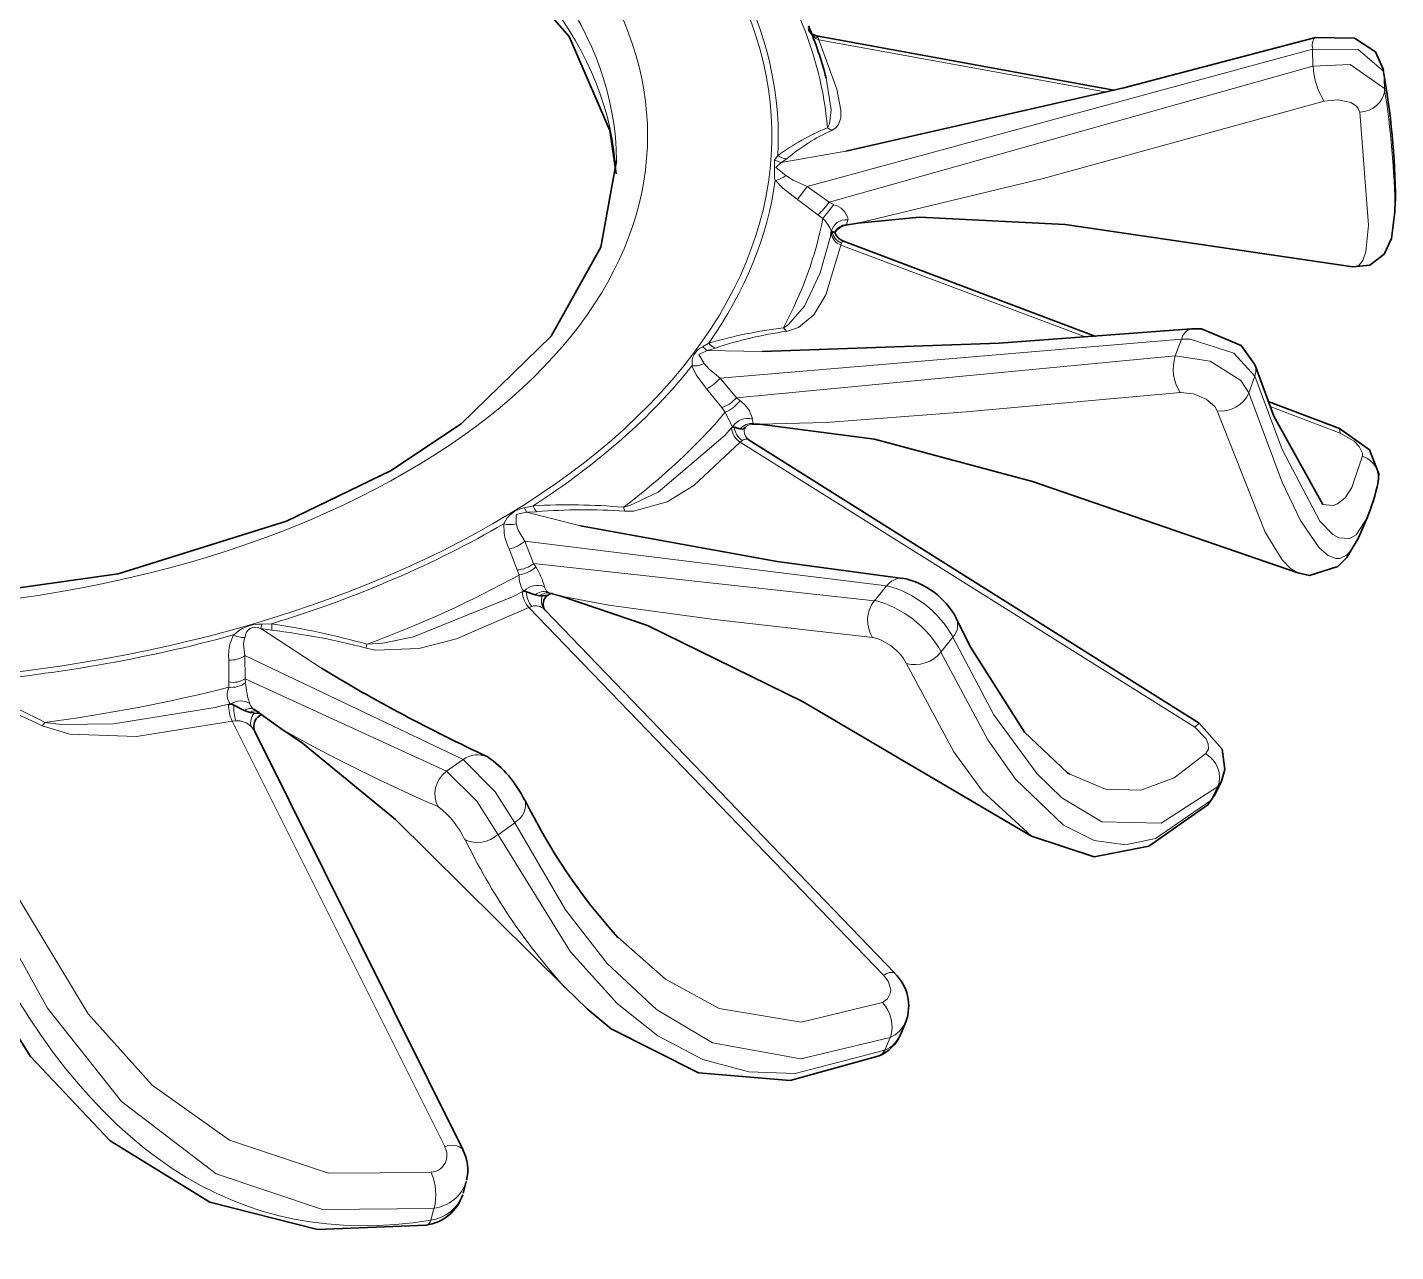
# Model space of a CAD drawing. Extents: x 145 to 857, y 42 to 790.
# Drawn here: x 746 to 748.629, y 489.017 to 491.369 of the extents above; entities that cross this region are included whole.
import ezdxf

# ---------------------------------------------------------------- set-up
doc = ezdxf.new("R2010")
doc.units = 0

msp = doc.modelspace()

# ---------------------------------------------------------------- linework, layer by layer
at = {"color": 7, "lineweight": 35, "ltscale": 0.000231813}
msp.add_line((747.5079, 491.3553), (747.5166, 491.352), dxfattribs=at)
at = {"color": 7, "lineweight": 13, "ltscale": 0.000312363}
msp.add_line((747.5096, 491.3498), (747.521, 491.3446), dxfattribs=at)
at = {"color": 7, "lineweight": 13, "ltscale": 0.000118413}
msp.add_line((747.5194, 491.3482), (747.5166, 491.352), dxfattribs=at)
at = {"color": 7, "lineweight": 35, "ltscale": 0.014518}
msp.add_line((748.0879, 491.2478), (747.5166, 491.352), dxfattribs=at)
at = {"color": 7, "lineweight": 13, "ltscale": 9.90794e-05}
msp.add_line((747.521, 491.3446), (747.5194, 491.3482), dxfattribs=at)
at = {"color": 7, "lineweight": 13, "ltscale": 0.014056}
msp.add_line((748.0742, 491.2443), (747.521, 491.3446), dxfattribs=at)
at = {"color": 7, "lineweight": 13, "ltscale": 0.025155}
msp.add_line((748.4693, 491.3268), (747.4983, 491.063), dxfattribs=at)
at = {"color": 7, "lineweight": 13, "ltscale": 0.000825818}
msp.add_line((748.4693, 491.3268), (748.4702, 491.2938), dxfattribs=at)
at = {"color": 7, "lineweight": 13, "ltscale": 0.024136}
msp.add_line((747.5408, 491.0326), (748.4702, 491.2938), dxfattribs=at)
at = {"color": 7, "lineweight": 13, "ltscale": 0.000826453}
msp.add_line((748.6062, 491.2839), (748.6078, 491.2509), dxfattribs=at)
at = {"color": 7, "lineweight": 13, "ltscale": 0.00025292}
msp.add_line((747.5374, 491.1758), (747.546, 491.1706), dxfattribs=at)
at = {"color": 7, "lineweight": 13, "ltscale": 0.000273261}
msp.add_line((747.4419, 491.1223), (747.4356, 491.1134), dxfattribs=at)
at = {"color": 7, "lineweight": 13, "ltscale": 0.000346519}
msp.add_line((747.4356, 491.1134), (747.4487, 491.1088), dxfattribs=at)
at = {"color": 7, "lineweight": 13, "ltscale": 0.003153}
msp.add_line((747.5728, 491.1309), (747.4487, 491.1088), dxfattribs=at)
at = {"color": 7, "lineweight": 13, "ltscale": 0.000316587}
msp.add_line((747.4591, 491.1159), (747.4487, 491.1088), dxfattribs=at)
at = {"color": 7, "lineweight": 13, "ltscale": 0.000411555}
msp.add_line((747.4573, 491.084), (747.4713, 491.0753), dxfattribs=at)
at = {"color": 7, "lineweight": 13, "ltscale": 0.000518121}
msp.add_line((747.4372, 491.0748), (747.4514, 491.0598), dxfattribs=at)
at = {"color": 7, "lineweight": 13, "ltscale": 0.000893914}
msp.add_line((747.4796, 491.0377), (747.4514, 491.0598), dxfattribs=at)
at = {"color": 7, "lineweight": 13, "ltscale": 0.000742921}
msp.add_line((747.4983, 491.063), (747.4713, 491.0753), dxfattribs=at)
at = {"color": 7, "lineweight": 13, "ltscale": 0.000787676}
msp.add_line((747.4796, 491.0377), (747.4983, 491.063), dxfattribs=at)
at = {"color": 7, "lineweight": 13, "ltscale": 0.001306}
msp.add_line((747.5408, 491.0326), (747.4983, 491.063), dxfattribs=at)
at = {"color": 7, "lineweight": 13, "ltscale": 0.001223}
msp.add_line((747.519, 491.0088), (747.4796, 491.0377), dxfattribs=at)
at = {"color": 7, "lineweight": 13, "ltscale": 0.000857791}
msp.add_line((747.5283, 491.0017), (747.5496, 491.0287), dxfattribs=at)
at = {"color": 7, "lineweight": 13, "ltscale": 0.000240761}
msp.add_line((747.5496, 491.0287), (747.5408, 491.0326), dxfattribs=at)
at = {"color": 7, "lineweight": 35, "ltscale": 0.000511616}
msp.add_line((748.6274, 491.0145), (748.6283, 491.0349), dxfattribs=at)
at = {"color": 7, "lineweight": 13, "ltscale": 0.000292053}
msp.add_line((747.5283, 491.0017), (747.519, 491.0088), dxfattribs=at)
at = {"color": 7, "lineweight": 35, "ltscale": 2.63408e-05}
msp.add_line((747.5463, 490.9765), (747.5452, 490.9767), dxfattribs=at)
at = {"color": 7, "lineweight": 35, "ltscale": 0.000121276}
msp.add_line((747.5463, 490.9765), (747.5508, 490.9747), dxfattribs=at)
at = {"color": 7, "lineweight": 13, "ltscale": 7.24913e-05}
msp.add_line((747.5714, 490.9886), (747.5739, 490.9901), dxfattribs=at)
at = {"color": 7, "lineweight": 35, "ltscale": 0.000596424}
msp.add_line((747.5956, 490.9928), (747.5721, 490.9886), dxfattribs=at)
at = {"color": 7, "lineweight": 13, "ltscale": 0.000236492}
msp.add_line((747.5739, 490.9901), (747.5763, 490.9992), dxfattribs=at)
at = {"color": 7, "lineweight": 13, "ltscale": 9.63149e-05}
msp.add_line((747.5634, 490.9505), (747.5645, 490.9542), dxfattribs=at)
at = {"color": 7, "lineweight": 13, "ltscale": 0.012572}
msp.add_line((748.0342, 490.7737), (747.5634, 490.9505), dxfattribs=at)
at = {"color": 7, "lineweight": 35, "ltscale": 0.012947}
msp.add_line((748.053, 490.7751), (747.5684, 490.9579), dxfattribs=at)
at = {"color": 7, "lineweight": 13, "ltscale": 0.000221631}
msp.add_line((747.4528, 490.7914), (747.4587, 490.7847), dxfattribs=at)
at = {"color": 7, "lineweight": 13, "ltscale": 0.022239}
msp.add_line((748.2175, 490.7697), (747.3311, 490.6949), dxfattribs=at)
at = {"color": 7, "lineweight": 13, "ltscale": 0.00085152}
msp.add_line((748.2175, 490.7697), (748.2056, 490.7378), dxfattribs=at)
at = {"color": 7, "lineweight": 13, "ltscale": 0.000351473}
msp.add_line((747.3096, 490.7622), (747.2974, 490.7551), dxfattribs=at)
at = {"color": 7, "lineweight": 13, "ltscale": 0.000281243}
msp.add_line((747.2974, 490.7551), (747.3063, 490.7483), dxfattribs=at)
at = {"color": 7, "lineweight": 13, "ltscale": 0.000418153}
msp.add_line((747.3224, 490.7527), (747.3063, 490.7483), dxfattribs=at)
at = {"color": 7, "lineweight": 13, "ltscale": 0.002645}
msp.add_line((747.4121, 490.7461), (747.3063, 490.7483), dxfattribs=at)
at = {"color": 7, "lineweight": 13, "ltscale": 0.000477922}
msp.add_line((747.277, 490.7185), (747.285, 490.7011), dxfattribs=at)
at = {"color": 7, "lineweight": 13, "ltscale": 0.000365187}
msp.add_line((747.3005, 490.7233), (747.31, 490.7122), dxfattribs=at)
at = {"color": 7, "lineweight": 13, "ltscale": 0.000681578}
msp.add_line((747.3311, 490.6949), (747.31, 490.7122), dxfattribs=at)
at = {"color": 7, "lineweight": 13, "ltscale": 0.021166}
msp.add_line((747.3628, 490.657), (748.2056, 490.7378), dxfattribs=at)
at = {"color": 7, "lineweight": 13, "ltscale": 0.00083863}
msp.add_line((747.3051, 490.6742), (747.285, 490.7011), dxfattribs=at)
at = {"color": 7, "lineweight": 13, "ltscale": 0.001236}
msp.add_line((747.3628, 490.657), (747.3311, 490.6949), dxfattribs=at)
at = {"color": 7, "lineweight": 13, "ltscale": 0.000849876}
msp.add_line((748.3582, 490.6985), (748.3469, 490.6664), dxfattribs=at)
at = {"color": 7, "lineweight": 13, "ltscale": 0.001158}
msp.add_line((747.3343, 490.6382), (747.3051, 490.6742), dxfattribs=at)
at = {"color": 7, "lineweight": 13, "ltscale": 0.000276908}
msp.add_line((747.3412, 490.6296), (747.3343, 490.6382), dxfattribs=at)
at = {"color": 7, "lineweight": 13, "ltscale": 0.000219239}
msp.add_line((747.3696, 490.6515), (747.3628, 490.657), dxfattribs=at)
at = {"color": 7, "lineweight": 35, "ltscale": 0.003665}
msp.add_line((748.5213, 490.5981), (748.3842, 490.6499), dxfattribs=at)
at = {"color": 7, "lineweight": 13, "ltscale": 0.003595}
msp.add_line((748.5223, 490.5894), (748.3878, 490.6403), dxfattribs=at)
at = {"color": 7, "lineweight": 13, "ltscale": 0.000794349}
msp.add_line((747.3551, 490.601), (747.3412, 490.6296), dxfattribs=at)
at = {"color": 7, "lineweight": 13, "ltscale": 0.00023254}
msp.add_line((747.3948, 490.6078), (747.3928, 490.6169), dxfattribs=at)
at = {"color": 7, "lineweight": 13, "ltscale": 4.9679e-05}
msp.add_line((747.3962, 490.6064), (747.3948, 490.6078), dxfattribs=at)
at = {"color": 7, "lineweight": 13, "ltscale": 0.000123172}
msp.add_line((747.3439, 490.589), (747.3406, 490.5853), dxfattribs=at)
at = {"color": 7, "lineweight": 13, "ltscale": 0.000344798}
msp.add_line((747.3531, 490.5993), (747.344, 490.589), dxfattribs=at)
at = {"color": 7, "lineweight": 13, "ltscale": 7.23627e-05}
msp.add_line((747.3531, 490.5993), (747.3551, 490.6014), dxfattribs=at)
at = {"color": 7, "lineweight": 35, "ltscale": 8.07996e-05}
msp.add_line((747.3585, 490.6008), (747.3553, 490.6014), dxfattribs=at)
at = {"color": 7, "lineweight": 35, "ltscale": 0.000291795}
msp.add_line((747.3585, 490.6008), (747.3696, 490.5974), dxfattribs=at)
at = {"color": 7, "lineweight": 35, "ltscale": 0.000125515}
msp.add_line((747.3696, 490.5974), (747.3746, 490.597), dxfattribs=at)
at = {"color": 7, "lineweight": 35, "ltscale": 6.44176e-05}
msp.add_line((747.3771, 490.5978), (747.3746, 490.597), dxfattribs=at)
at = {"color": 7, "lineweight": 35, "ltscale": 9.4012e-05}
msp.add_line((747.3773, 490.5979), (747.3803, 490.6001), dxfattribs=at)
at = {"color": 7, "lineweight": 35, "ltscale": 6.87323e-05}
msp.add_line((747.3961, 490.6064), (747.3934, 490.6063), dxfattribs=at)
at = {"color": 7, "lineweight": 35, "ltscale": 0.000259471}
msp.add_line((747.3962, 490.6064), (747.4066, 490.6062), dxfattribs=at)
at = {"color": 7, "lineweight": 13, "ltscale": 0.000218222}
msp.add_line((748.5223, 490.5894), (748.5213, 490.5981), dxfattribs=at)
at = {"color": 7, "lineweight": 13, "ltscale": 0.000120002}
msp.add_line((747.3699, 490.5719), (747.3735, 490.5751), dxfattribs=at)
at = {"color": 7, "lineweight": 13, "ltscale": 0.025763}
msp.add_line((748.2429, 490.0243), (747.3699, 490.5719), dxfattribs=at)
at = {"color": 7, "lineweight": 35, "ltscale": 0.000140026}
msp.add_line((747.3869, 490.5759), (747.3827, 490.5796), dxfattribs=at)
at = {"color": 7, "lineweight": 35, "ltscale": 0.02554}
msp.add_line((748.2518, 490.0322), (747.3869, 490.5759), dxfattribs=at)
at = {"color": 7, "lineweight": 13, "ltscale": 0.000426332}
msp.add_line((746.9719, 490.4499), (746.9554, 490.4457), dxfattribs=at)
at = {"color": 7, "lineweight": 13, "ltscale": 0.000222637}
msp.add_line((746.9554, 490.4457), (746.959, 490.4376), dxfattribs=at)
at = {"color": 7, "lineweight": 13, "ltscale": 0.000496307}
msp.add_line((746.9789, 490.4384), (746.959, 490.4376), dxfattribs=at)
at = {"color": 7, "lineweight": 13, "ltscale": 0.002681}
msp.add_line((747.063, 490.4114), (746.959, 490.4376), dxfattribs=at)
at = {"color": 7, "lineweight": 13, "ltscale": 0.000196436}
msp.add_line((747.1456, 490.4468), (747.1479, 490.4393), dxfattribs=at)
at = {"color": 7, "lineweight": 35, "ltscale": 0.001035}
msp.add_line((748.5574, 490.3884), (748.574, 490.4264), dxfattribs=at)
at = {"color": 7, "lineweight": 13, "ltscale": 0.000455843}
msp.add_line((746.9155, 490.4153), (746.9162, 490.397), dxfattribs=at)
at = {"color": 7, "lineweight": 13, "ltscale": 0.000327165}
msp.add_line((746.9394, 490.4152), (746.9434, 490.4028), dxfattribs=at)
at = {"color": 7, "lineweight": 13, "ltscale": 0.000605289}
msp.add_line((746.956, 490.3821), (746.9434, 490.4028), dxfattribs=at)
at = {"color": 7, "lineweight": 13, "ltscale": 0.017505}
msp.add_line((747.6509, 490.2958), (746.956, 490.3821), dxfattribs=at)
at = {"color": 7, "lineweight": 13, "ltscale": 0.001154}
msp.add_line((746.973, 490.3392), (746.956, 490.3821), dxfattribs=at)
at = {"color": 7, "lineweight": 13, "ltscale": 0.001085}
msp.add_line((746.9413, 490.3266), (746.9257, 490.3671), dxfattribs=at)
at = {"color": 7, "lineweight": 13, "ltscale": 0.000258969}
msp.add_line((746.9449, 490.3168), (746.9413, 490.3266), dxfattribs=at)
at = {"color": 7, "lineweight": 13, "ltscale": 0.01646}
msp.add_line((746.973, 490.3392), (747.6275, 490.2675), dxfattribs=at)
at = {"color": 7, "lineweight": 13, "ltscale": 0.000194579}
msp.add_line((746.9771, 490.3326), (746.973, 490.3392), dxfattribs=at)
at = {"color": 7, "lineweight": 13, "ltscale": 0.000918048}
msp.add_line((747.6509, 490.2958), (747.6275, 490.2675), dxfattribs=at)
at = {"color": 7, "lineweight": 13, "ltscale": 0.000151164}
msp.add_line((746.9362, 490.2768), (746.9308, 490.274), dxfattribs=at)
at = {"color": 7, "lineweight": 13, "ltscale": 0.000421145}
msp.add_line((746.951, 490.2847), (746.9362, 490.2768), dxfattribs=at)
at = {"color": 7, "lineweight": 35, "ltscale": 0.000128482}
msp.add_line((746.9594, 490.2848), (746.9545, 490.2862), dxfattribs=at)
at = {"color": 7, "lineweight": 35, "ltscale": 0.000440406}
msp.add_line((746.9594, 490.2848), (746.9759, 490.2786), dxfattribs=at)
at = {"color": 7, "lineweight": 35, "ltscale": 0.000221301}
msp.add_line((746.9759, 490.2786), (746.9846, 490.2768), dxfattribs=at)
at = {"color": 7, "lineweight": 35, "ltscale": 0.000126669}
msp.add_line((746.9896, 490.2769), (746.9846, 490.2768), dxfattribs=at)
at = {"color": 7, "lineweight": 35, "ltscale": 0.000280215}
msp.add_line((746.99, 490.2769), (747.0011, 490.2784), dxfattribs=at)
at = {"color": 7, "lineweight": 13, "ltscale": 0.000139409}
msp.add_line((747.0052, 490.2819), (747, 490.284), dxfattribs=at)
at = {"color": 7, "lineweight": 35, "ltscale": 9.78706e-05}
msp.add_line((747.0037, 490.2798), (747.0004, 490.2778), dxfattribs=at)
at = {"color": 7, "lineweight": 35, "ltscale": 2.79802e-05}
msp.add_line((747.0025, 490.2824), (747.0036, 490.2822), dxfattribs=at)
at = {"color": 7, "lineweight": 35, "ltscale": 0.000573832}
msp.add_line((747.0258, 490.2764), (747.0036, 490.2822), dxfattribs=at)
at = {"color": 7, "lineweight": 35, "ltscale": 0.000154144}
msp.add_line((747.0037, 490.2798), (747.0095, 490.2821), dxfattribs=at)
at = {"color": 7, "lineweight": 13, "ltscale": 0.000152445}
msp.add_line((746.9637, 490.2543), (746.9694, 490.2565), dxfattribs=at)
at = {"color": 7, "lineweight": 13, "ltscale": 0.024534}
msp.add_line((747.6454, 489.5484), (746.9637, 490.2543), dxfattribs=at)
at = {"color": 7, "lineweight": 35, "ltscale": 0.024218}
msp.add_line((747.6669, 489.5519), (746.9948, 490.2496), dxfattribs=at)
at = {"color": 7, "lineweight": 13, "ltscale": 0.000213166}
msp.add_line((746.4507, 490.2226), (746.4486, 490.2143), dxfattribs=at)
at = {"color": 7, "lineweight": 13, "ltscale": 0.00349}
msp.add_line((746.5656, 490.1382), (746.4486, 490.2143), dxfattribs=at)
at = {"color": 7, "lineweight": 13, "ltscale": 0.000537716}
msp.add_line((746.4698, 490.2109), (746.4486, 490.2143), dxfattribs=at)
at = {"color": 7, "lineweight": 13, "ltscale": 0.000474747}
msp.add_line((746.4697, 490.2231), (746.4507, 490.2226), dxfattribs=at)
at = {"color": 7, "lineweight": 13, "ltscale": 0.00030521}
msp.add_line((746.4697, 490.2231), (746.4698, 490.2109), dxfattribs=at)
at = {"color": 7, "lineweight": 13, "ltscale": 0.000471301}
msp.add_line((746.3961, 490.2017), (746.3894, 490.1841), dxfattribs=at)
at = {"color": 7, "lineweight": 13, "ltscale": 0.000319845}
msp.add_line((746.4176, 490.197), (746.4156, 490.1844), dxfattribs=at)
at = {"color": 7, "lineweight": 13, "ltscale": 0.000915081}
msp.add_line((747.7784, 490.1973), (747.7555, 490.1688), dxfattribs=at)
at = {"color": 7, "lineweight": 13, "ltscale": 0.000559105}
msp.add_line((746.4182, 490.1622), (746.4156, 490.1844), dxfattribs=at)
at = {"color": 7, "lineweight": 13, "ltscale": 0.011617}
msp.add_line((746.8377, 489.9625), (746.4182, 490.1622), dxfattribs=at)
at = {"color": 7, "lineweight": 13, "ltscale": 0.001117}
msp.add_line((746.4185, 490.1175), (746.4182, 490.1622), dxfattribs=at)
at = {"color": 7, "lineweight": 13, "ltscale": 0.000193469}
msp.add_line((746.6528, 490.1837), (746.6514, 490.1761), dxfattribs=at)
at = {"color": 7, "lineweight": 13, "ltscale": 0.001052}
msp.add_line((746.3874, 490.1113), (746.3873, 490.1534), dxfattribs=at)
at = {"color": 7, "lineweight": 13, "ltscale": 0.000252574}
msp.add_line((746.3872, 490.1012), (746.3874, 490.1113), dxfattribs=at)
at = {"color": 7, "lineweight": 13, "ltscale": 0.010652}
msp.add_line((746.4185, 490.1175), (746.8057, 489.9398), dxfattribs=at)
at = {"color": 7, "lineweight": 13, "ltscale": 0.000179801}
msp.add_line((746.4193, 490.1104), (746.4185, 490.1175), dxfattribs=at)
at = {"color": 7, "lineweight": 13, "ltscale": 0.000172298}
msp.add_line((746.368, 490.064), (746.3613, 490.0624), dxfattribs=at)
at = {"color": 7, "lineweight": 13, "ltscale": 0.00048133}
msp.add_line((746.3868, 490.0685), (746.368, 490.064), dxfattribs=at)
at = {"color": 7, "lineweight": 35, "ltscale": 0.000163798}
msp.add_line((746.3972, 490.0667), (746.3912, 490.0692), dxfattribs=at)
at = {"color": 7, "lineweight": 35, "ltscale": 0.000554787}
msp.add_line((746.3972, 490.0667), (746.4171, 490.0567), dxfattribs=at)
at = {"color": 7, "lineweight": 35, "ltscale": 0.000297718}
msp.add_line((746.4171, 490.0567), (746.4283, 490.0529), dxfattribs=at)
at = {"color": 7, "lineweight": 35, "ltscale": 0.001586}
msp.add_line((746.4871, 490.0222), (746.4354, 490.059), dxfattribs=at)
at = {"color": 7, "lineweight": 13, "ltscale": 0.000214846}
msp.add_line((746.0339, 490.0338), (746.0288, 490.0269), dxfattribs=at)
at = {"color": 7, "lineweight": 13, "ltscale": 0.000178476}
msp.add_line((746.3939, 490.0361), (746.4009, 490.037), dxfattribs=at)
at = {"color": 7, "lineweight": 13, "ltscale": 0.022829}
msp.add_line((746.8021, 489.2192), (746.3939, 490.0361), dxfattribs=at)
at = {"color": 7, "lineweight": 35, "ltscale": 0.000177855}
msp.add_line((746.4354, 490.0518), (746.4283, 490.0529), dxfattribs=at)
at = {"color": 7, "lineweight": 35, "ltscale": 0.000252808}
msp.add_line((746.4359, 490.0517), (746.446, 490.0508), dxfattribs=at)
at = {"color": 7, "lineweight": 13, "ltscale": 0.00029728}
msp.add_line((748.2429, 490.0243), (748.2518, 490.0322), dxfattribs=at)
at = {"color": 7, "lineweight": 13, "ltscale": 0.00026739}
msp.add_line((746.4301, 490.0257), (746.4367, 490.0173), dxfattribs=at)
at = {"color": 7, "lineweight": 35, "ltscale": 0.022478}
msp.add_line((746.8373, 489.2123), (746.4367, 490.0173), dxfattribs=at)
at = {"color": 7, "lineweight": 13, "ltscale": 0.000980118}
msp.add_line((746.8377, 489.9625), (746.8057, 489.9398), dxfattribs=at)
at = {"color": 7, "lineweight": 35, "ltscale": 0.000137159}
msp.add_line((748.0032, 489.9342), (747.9985, 489.9371), dxfattribs=at)
at = {"color": 7, "lineweight": 13, "ltscale": 0.000743841}
msp.add_line((748.2737, 489.8835), (748.2867, 489.9102), dxfattribs=at)
at = {"color": 7, "lineweight": 35, "ltscale": 0.000741773}
msp.add_line((748.2814, 489.8944), (748.2945, 489.921), dxfattribs=at)
at = {"color": 7, "lineweight": 13, "ltscale": 0.000332411}
msp.add_line((748.2867, 489.9102), (748.2945, 489.921), dxfattribs=at)
at = {"color": 7, "lineweight": 35, "ltscale": 0.000577817}
msp.add_line((748.2814, 489.8944), (748.2679, 489.8756), dxfattribs=at)
at = {"color": 7, "lineweight": 13, "ltscale": 0.000243841}
msp.add_line((748.2737, 489.8835), (748.2679, 489.8756), dxfattribs=at)
at = {"color": 7, "lineweight": 13, "ltscale": 0.000334014}
msp.add_line((748.2814, 489.8944), (748.2737, 489.8835), dxfattribs=at)
at = {"color": 7, "lineweight": 13, "ltscale": 0.00097713}
msp.add_line((746.9366, 489.8409), (746.905, 489.8179), dxfattribs=at)
at = {"color": 7, "lineweight": 35, "ltscale": 0.001472}
msp.add_line((747.0335, 489.5247), (747.0758, 489.4837), dxfattribs=at)
at = {"color": 7, "lineweight": 35, "ltscale": 0.000665997}
msp.add_line((747.6775, 489.434), (747.6879, 489.4586), dxfattribs=at)
at = {"color": 7, "lineweight": 13, "ltscale": 0.000658954}
msp.add_line((747.6477, 489.4043), (747.6577, 489.4286), dxfattribs=at)
at = {"color": 7, "lineweight": 35, "ltscale": 0.000591522}
msp.add_line((746.8374, 489.1295), (746.8436, 489.1523), dxfattribs=at)
at = {"color": 7, "lineweight": 13, "ltscale": 0.000587688}
msp.add_line((746.7756, 489.0775), (746.7813, 489.1003), dxfattribs=at)
at = {"color": 7, "lineweight": 35}
for points in [[(744.5162, 491.6583), (744.8038, 491.7886), (745.1395, 491.8766), (745.5561, 491.9178), (745.9766, 491.8924), (746.3683, 491.8027), (746.6633, 491.6775), (746.8952, 491.5177), (747.0411, 491.351), (747.1195, 491.1707), (747.1313, 491.0875)], [(747.5728, 491.1309), (748.1065, 491.2526), (748.4751, 491.3493)], [(748.4751, 491.3493), (748.5501, 491.3476), (748.5903, 491.3214), (748.6059, 491.2872)], [(744.0819, 491.1121), (744.1115, 490.9463), (744.2075, 490.7753), (744.3803, 490.6069), (744.6321, 490.4566), (744.9421, 490.3436), (745.3436, 490.27), (745.7654, 490.2617), (746.175, 490.3193), (746.4983, 490.4201), (746.6977, 490.517)], [(747.1319, 491.1121), (747.1023, 490.9463), (747.0064, 490.7753), (746.8335, 490.6069), (746.6977, 490.517)], [(748.547, 490.9084), (747.9938, 490.9897), (747.7145, 491.0041), (747.5956, 490.9928)], [(748.6274, 491.0145), (748.6209, 490.9631), (748.6068, 490.9327), (748.5796, 490.9117), (748.547, 490.9084)], [(747.4121, 490.7461), (747.8676, 490.7618), (748.2368, 490.7894)], [(748.3581, 490.722), (748.3325, 490.7577), (748.2559, 490.7894), (748.2368, 490.7894)], [(748.4892, 490.4524), (748.3951, 490.6218), (748.3585, 490.7208)], [(748.441, 490.321), (747.9312, 490.4961), (747.6277, 490.5775), (747.4066, 490.6062)], [(748.5213, 490.5981), (748.579, 490.5569), (748.5969, 490.5111), (748.5953, 490.4951)], [(747.063, 490.4114), (747.4408, 490.343), (747.6823, 490.3104)], [(748.5574, 490.3884), (748.5352, 490.3503), (748.5179, 490.3331), (748.4638, 490.316), (748.441, 490.321)], [(747.9296, 489.8151), (747.4894, 490.074), (747.1914, 490.2199), (747.0258, 490.2764)], [(747.9985, 489.9371), (747.9158, 490.0151), (747.8116, 490.1798), (747.7849, 490.234)], [(748.2518, 490.0322), (748.2955, 489.9824), (748.3011, 489.9431), (748.2945, 489.921)], [(747.0335, 489.5247), (746.7075, 489.8472), (746.5288, 489.9939), (746.4871, 490.0222)], [(748.2679, 489.8756), (748.1547, 489.7958), (748.0496, 489.7758), (747.9296, 489.8151)], [(746.7666, 489.0681), (746.5576, 489.0599), (746.3508, 489.1121), (746.1596, 489.2302), (746.0061, 489.3919), (745.8668, 489.6135), (745.8438, 489.659)], [(747.6369, 489.3935), (747.4658, 489.3459), (747.2894, 489.3604), (747.1221, 489.4454), (747.0758, 489.4837)]]:
    msp.add_lwpolyline(points, dxfattribs=at)
at = {"color": 7, "lineweight": 13}
for points in [[(747.521, 491.3446), (747.5557, 491.2501), (747.5634, 491.2095), (747.5629, 491.1946), (747.5586, 491.1818), (747.5543, 491.1762), (747.546, 491.1706)], [(748.6062, 491.2839), (748.5571, 491.3263), (748.4693, 491.3268)], [(748.4702, 491.2938), (748.5418, 491.2973), (748.6078, 491.2509)], [(747.5349, 491.2711), (747.5447, 491.2101), (747.5414, 491.1836), (747.5374, 491.1758)], [(747.5956, 490.9928), (747.9518, 491.0783), (748.4917, 491.2267)], [(748.4917, 491.2267), (748.5183, 491.2296), (748.543, 491.2241), (748.5535, 491.2172), (748.5573, 491.2128), (748.5601, 491.2054)], [(748.5601, 491.2054), (748.5767, 490.9885), (748.5715, 490.9377), (748.5657, 490.9208), (748.5585, 490.9113), (748.547, 490.9084)], [(747.4356, 491.1134), (747.4355, 491.0786), (747.4372, 491.0748)], [(747.4487, 491.1088), (747.4381, 491.0997), (747.4573, 491.084)], [(747.5437, 490.9697), (747.5236, 490.8972), (747.4933, 490.8334), (747.4617, 490.797), (747.4528, 490.7914)], [(747.5634, 490.9505), (747.5345, 490.8552), (747.5113, 490.8166), (747.4818, 490.7921), (747.4587, 490.7847)], [(748.3582, 490.6985), (748.318, 490.7427), (748.2344, 490.7698), (748.2175, 490.7697)], [(747.3063, 490.7483), (747.2906, 490.7401), (747.3005, 490.7233)], [(748.2056, 490.7378), (748.2728, 490.7274), (748.3318, 490.6903), (748.3469, 490.6664)], [(748.574, 490.4264), (748.553, 490.3942), (748.5406, 490.3868), (748.52, 490.3879), (748.5081, 490.3948), (748.4834, 490.4202), (748.4107, 490.558), (748.3582, 490.6985)], [(747.4066, 490.6062), (747.535, 490.6094), (747.8037, 490.6299), (748.2154, 490.6675)], [(748.2154, 490.6675), (748.2408, 490.665), (748.2652, 490.6547), (748.2814, 490.6404), (748.286, 490.632)], [(748.3469, 490.6664), (748.411, 490.4954), (748.4465, 490.4216), (748.4821, 490.3689), (748.4992, 490.354), (748.5143, 490.3483), (748.5215, 490.3484), (748.5348, 490.3547), (748.543, 490.363), (748.5574, 490.3884)], [(748.286, 490.632), (748.3784, 490.3988), (748.4113, 490.3458), (748.4273, 490.3292), (748.441, 490.321)], [(747.3406, 490.5853), (747.212, 490.4757), (747.158, 490.45), (747.1456, 490.4468)], [(748.5653, 490.5454), (748.5654, 490.5511), (748.5591, 490.5639), (748.5491, 490.574), (748.5223, 490.5894)], [(747.3699, 490.5719), (747.2805, 490.4885), (747.2296, 490.4576), (747.1645, 490.4393), (747.1479, 490.4393)], [(748.5653, 490.5454), (748.5449, 490.485), (748.532, 490.4653), (748.517, 490.4533), (748.5087, 490.4505), (748.489, 490.4525)], [(746.959, 490.4376), (746.9393, 490.4331), (746.9394, 490.4152)], [(746.9307, 490.274), (746.7419, 490.198), (746.6833, 490.1858), (746.6528, 490.1837)], [(747.0258, 490.2764), (747.1172, 490.2586), (747.315, 490.2323), (747.6245, 490.1966)], [(746.9637, 490.2543), (746.8248, 490.1941), (746.7521, 490.1758), (746.6695, 490.1726), (746.6514, 490.1761)], [(748.2867, 489.9102), (748.1783, 489.8405), (748.0643, 489.843), (747.9874, 489.8888), (747.94, 489.9348), (747.8573, 490.0483), (747.7784, 490.1973)], [(747.7555, 490.1688), (747.8454, 490.0005), (747.8989, 489.9248), (747.9912, 489.8361), (748.0499, 489.8069), (748.11, 489.7986), (748.1675, 489.8108), (748.2737, 489.8835)], [(747.6887, 490.1474), (747.7802, 489.9775), (747.835, 489.9016), (747.9296, 489.8151)], [(746.3612, 490.0624), (746.166, 490.031), (746.0661, 490.0295), (746.0339, 490.0338)], [(746.3939, 490.0361), (746.2097, 490.0065), (746.0822, 490.011), (746.0288, 490.0269)], [(748.2646, 489.9737), (748.2693, 489.9821), (748.2691, 489.9925), (748.2651, 490.0021), (748.2429, 490.0243)], [(746.9366, 489.8409), (746.8989, 489.9006), (746.8377, 489.9625)], [(748.2646, 489.9737), (748.2037, 489.9274), (748.1395, 489.9036), (748.0717, 489.9054), (748.0032, 489.9342)], [(746.8057, 489.9398), (746.8637, 489.8824), (746.905, 489.8179)], [(747.6577, 489.4286), (747.4862, 489.3875), (747.3167, 489.4184), (747.2088, 489.4821), (747.1143, 489.5709), (747.0343, 489.674), (746.9366, 489.8409)], [(746.905, 489.8179), (747.0438, 489.5933), (747.1332, 489.4941), (747.2118, 489.4317), (747.2979, 489.3865), (747.3863, 489.3627), (747.4755, 489.3595), (747.6477, 489.4043)], [(746.7764, 489.1695), (746.579, 489.168), (746.3884, 489.2316), (746.2403, 489.3372), (746.1171, 489.4742), (745.9708, 489.7176)], [(746.7813, 489.1003), (746.5676, 489.0983), (746.3632, 489.1669), (746.1811, 489.3059), (746.0391, 489.4849), (745.9345, 489.6722)], [(747.6433, 489.4958), (747.4869, 489.4582), (747.3294, 489.4843), (747.2266, 489.5407), (747.1349, 489.6212)], [(747.6433, 489.4958), (747.653, 489.5027), (747.6582, 489.5128), (747.6589, 489.5206), (747.654, 489.5369), (747.6454, 489.5484)]]:
    msp.add_lwpolyline(points, dxfattribs=at)
at = {"color": 7, "lineweight": 35}
for centre, radius, start, end in [((746.8159, 491.0842), 0.7429, 14.5745, 22.7336), ((747.026, 491.011), 1.6032, 0.8784, 9.9169), ((747.5773, 490.9589), 0.0302, 99.9405, 148.7778), ((747.5789, 490.9852), 0.0293, 200.7429, 249.1676), ((748.2168, 490.5746), 0.3868, 337.4553, 348.1265), ((747.6509, 490.162), 0.1522, 28.263, 78.0669), ((747.0114, 490.2609), 0.0202, 123.1064, 214.2148), ((748.3152, 493.0392), 3.3884, 238.9056, 245.0099), ((746.4595, 490.0256), 0.0244, 108.6414, 200.0269), ((746.7651, 489.7938), 0.2108, 25.5725, 55.7259), ((747.9807, 490.3842), 1.1395, 205.9677, 222.053), ((747.607, 489.4889), 0.0866, 339.4413, 46.4922), ((747.6065, 489.4646), 0.0773, 293.1865, 336.7197), ((746.7607, 489.174), 0.0857, 346.7558, 26.9352), ((746.7548, 489.1536), 0.0862, 277.5351, 341.7871)]:
    msp.add_arc(centre, radius, start, end, dxfattribs=at)
at = {"color": 7, "lineweight": 13}
for centre, radius, start, end in [((747.5239, 491.3722), 0.0244, 193.1185, 259.493), ((748.4924, 491.3343), 0.0236, 139.0614, 197.7758), ((748.6172, 491.303), 0.1472, 183.5973, 211.3061), ((747.0392, 491.0125), 1.5898, 0.8309, 9.8269), ((748.5604, 491.2541), 0.0481, 269.6159, 356.124), ((747.0387, 490.9956), 1.5892, 0.6828, 9.2414), ((747.7183, 490.743), 0.4692, 112.6932, 126.0882), ((747.6943, 490.84), 0.3624, 114.154, 130.4433), ((747.4602, 491.1451), 0.0292, 231.1218, 267.7861), ((747.4281, 491.1204), 0.0466, 281.2634, 308.7379), ((747.4449, 491.0976), 0.1157, 309.8096, 325.8713), ((747.5416, 490.9925), 0.0362, 10.9189, 77.6433), ((747.4731, 490.9462), 0.0783, 22.714, 45.1779), ((747.5736, 490.9695), 0.0296, 84.8008, 166.4228), ((747.5752, 490.9817), 0.0295, 190.2064, 248.7457), ((747.5773, 490.9598), 0.0305, 96.4391, 150.6168), ((747.572, 490.977), 0.0276, 185.5306, 251.9432), ((747.5685, 490.9543), 0.00378, 91.4106, 180.6488), ((747.5571, 489.9206), 0.8771, 96.8323, 106.3915), ((747.56, 490.0525), 0.7393, 97.8795, 108.7369), ((748.2432, 490.7649), 0.0257, 104.7628, 169.4786), ((747.3104, 490.7245), 0.0331, 112.9294, 190.2144), ((747.3298, 490.7759), 0.0244, 214.1401, 252.4032), ((747.2794, 490.7661), 0.0478, 267.1637, 296.168), ((748.2844, 490.7126), 0.0827, 162.2843, 213.1672), ((748.3265, 490.7101), 0.0338, 339.8051, 20.6233), ((747.2656, 490.75), 0.0855, 297.4392, 319.9426), ((748.2939, 490.69), 0.0583, 262.2045, 336.0167), ((747.311, 490.7043), 0.0701, 289.4428, 317.5756), ((747.3075, 490.7023), 0.0803, 294.8524, 320.7029), ((747.338, 490.604), 0.0568, 13.2756, 56.3668), ((747.385, 490.5821), 0.0356, 77.3287, 145.8584), ((747.3926, 490.5776), 0.0303, 85.9951, 139.2974), ((747.3883, 490.6023), 0.0354, 184.8377, 238.6764), ((747.3932, 490.6039), 0.0349, 185.2203, 235.6429), ((747.3959, 490.5778), 0.0286, 89.3641, 138.0513), ((747.4031, 490.5956), 0.0259, 175.5567, 218.0641), ((747.3809, 490.5662), 0.0115, 38.3118, 129.7271), ((748.5519, 490.5028), 0.0441, 338.7045, 72.5067), ((747.0386, 489.1982), 1.2534, 85.1011, 93.0481), ((746.9941, 490.4551), 0.0226, 193.2464, 227.7606), ((746.9625, 490.3953), 0.0508, 97.9896, 156.9691), ((747.071, 489.3323), 1.1098, 86.0258, 94.7608), ((746.9276, 490.4598), 0.0462, 254.7815, 284.8294), ((747.0333, 490.418), 0.1189, 190.153, 205.3425), ((746.9147, 490.4275), 0.0614, 280.2777, 312.2782), ((746.9382, 490.3811), 0.0546, 273.2749, 309.7078), ((746.9371, 490.3741), 0.0577, 277.6959, 313.9181), ((746.8588, 490.258), 0.1399, 14.8649, 32.2112), ((746.9946, 490.3137), 0.0494, 176.4261, 214.5407), ((746.9804, 490.2599), 0.0368, 68.238, 135.2494), ((747.0101, 490.2968), 0.0163, 190.1357, 231.826), ((747.6797, 490.2756), 0.035, 85.9252, 145.0003), ((747.597, 490.0954), 0.2085, 29.3378, 74.9507), ((746.9992, 490.2871), 0.0483, 182.8796, 222.7094), ((747.0031, 490.2844), 0.0437, 179.4323, 219.5136), ((746.9932, 490.2589), 0.0261, 74.7862, 131.3306), ((747.0001, 490.2587), 0.0238, 77.6344, 130.7916), ((747.0128, 490.2665), 0.0249, 155.5231, 219.5894), ((747.6766, 490.2297), 0.062, 142.363, 212.444), ((747.5745, 490.0675), 0.2079, 29.2274, 75.1454), ((746.9766, 490.2333), 0.0244, 45.5928, 107.3209), ((746.4482, 490.1475), 0.075, 88.1137, 133.9107), ((746.438, 490.197), 0.0195, 58.2707, 179.936), ((746.262, 488.8016), 1.4364, 74.2092, 81.6885), ((747.7531, 490.2212), 0.0345, 316.6541, 21.9006), ((746.4154, 490.2377), 0.0408, 241.7327, 273.0733), ((746.3188, 488.921), 1.2986, 75.1594, 83.3189), ((747.5985, 490.0969), 0.1036, 29.2472, 75.3882), ((746.4895, 490.162), 0.1025, 167.5441, 184.814), ((746.3913, 490.1998), 0.0464, 265.1448, 305.5686), ((747.7056, 490.2081), 0.0634, 254.4968, 321.7442), ((745.3941, 488.8113), 1.3799, 62.3721, 70.1232), ((746.3931, 490.1436), 0.0426, 262.0295, 308.2364), ((746.3959, 490.1524), 0.0418, 258.2539, 302.8623), ((746.6082, 490.1256), 0.1892, 184.6217, 197.3997), ((745.4716, 488.9114), 1.247, 63.4588, 72.0137), ((746.4144, 490.0871), 0.0302, 152.6156, 217.5535), ((746.4691, 490.0695), 0.0824, 180.753, 203.966), ((746.4103, 490.0433), 0.0317, 55.7211, 127.2506), ((746.4625, 490.0598), 0.0656, 173.9802, 200.3166), ((746.4282, 490.0421), 0.0182, 59.817, 127.1555), ((746.4509, 490.0785), 0.025, 202.0746, 236.7183), ((746.4381, 490.0399), 0.0162, 62.6025, 126.9726), ((746.4031, 489.9991), 0.0379, 44.47, 93.2021), ((746.4592, 490.0324), 0.03, 140.3859, 193.0863), ((748.1164, 492.9299), 3.3335, 240.7369, 246.5644), ((746.8649, 489.9271), 0.0444, 65.2075, 127.5254), ((748.2378, 489.9277), 0.0527, 340.3367, 59.7783), ((746.8365, 489.8964), 0.0532, 125.4079, 209.0016), ((746.6801, 489.7317), 0.178, 25.9916, 51.6025), ((746.9189, 489.8763), 0.0387, 296.5538, 13.2176), ((746.8652, 489.8613), 0.0581, 244.2336, 312.4865), ((747.9374, 490.3412), 1.2185, 205.844, 222.0938), ((747.6601, 489.5327), 0.0209, 70.68, 132.9166), ((747.5934, 489.4489), 0.0681, 342.4919, 43.2039), ((747.6348, 489.4821), 0.0581, 293.1693, 336.043), ((747.6244, 489.4576), 0.0582, 293.6015, 336.0191), ((747.6274, 489.4137), 0.0223, 295.1606, 335.124), ((746.7737, 489.2024), 0.0328, 274.6296, 30.6821), ((746.8164, 489.1905), 0.0312, 47.0922, 116.4973), ((746.6772, 489.1266), 0.1078, 345.8137, 23.3737), ((746.7723, 489.1755), 0.0753, 276.8046, 341.9198), ((746.7657, 489.1533), 0.076, 277.4047, 339.4378), ((746.7623, 489.0808), 0.0135, 288.5101, 346.2868)]:
    msp.add_arc(centre, radius, start, end, dxfattribs=at)
for centre, major_axis, ratio, start_param, end_param in [((745.6069, 491.1611), (-1.8234, 0), 0.57735, 5.846853, 12.130038), ((745.6069, 491.1611), (-1.585, 0), 0.57735, 5.497787, 11.780972), ((745.6069, 491.1121), (-1.525, 0), 0.57735, 3.141593, 6.283184), ((745.6069, 491.0631), (-1.525, 0), 0.57735, 3.170027, 6.253241), ((745.6069, 491.1588), (-1.836, 0), 0.57735, 3.107168, 3.411336), ((745.6069, 491.122), (1.9327, 0), 0.57735, 0.048247, 0.241048), ((745.6069, 491.1588), (-1.836, 0), 0.57735, 2.758102, 3.06227), ((745.6069, 491.122), (1.9327, 0), 0.57735, 5.982366, 6.175167), ((745.6069, 491.1588), (-1.836, 0), 0.57735, 2.409036, 2.713204), ((745.6069, 491.122), (1.9327, 0), 0.57735, 5.6333, 5.826101), ((745.6069, 491.1588), (-1.836, 0), 0.57735, 2.05997, 2.364138), ((745.6069, 491.122), (-1.9327, 0), 0.57735, 2.142642, 2.335443), ((745.6069, 491.1588), (-1.836, 0), 0.57735, 1.710904, 2.015072), ((745.6069, 491.122), (-1.9327, 0), 0.57735, 1.793576, 1.986377), ((778.6358, 594.7259), (-32.1843, -105.6306), 0.076209, 6.200733, 6.320648)]:
    msp.add_ellipse(centre, major_axis=major_axis, ratio=ratio, start_param=start_param, end_param=end_param, dxfattribs=at)
at = {"color": 7, "lineweight": 35}
for major_axis, start_param, end_param in [((1.95, 0), 6.166813, 6.173259), ((-1.95, 0), 2.331296, 2.333536), ((-1.95, 0), 1.98223, 1.98447)]:
    msp.add_ellipse((745.6069, 491.0998), major_axis=major_axis, ratio=0.57735, start_param=start_param, end_param=end_param, dxfattribs=at)

doc.saveas('drawing.dxf')
